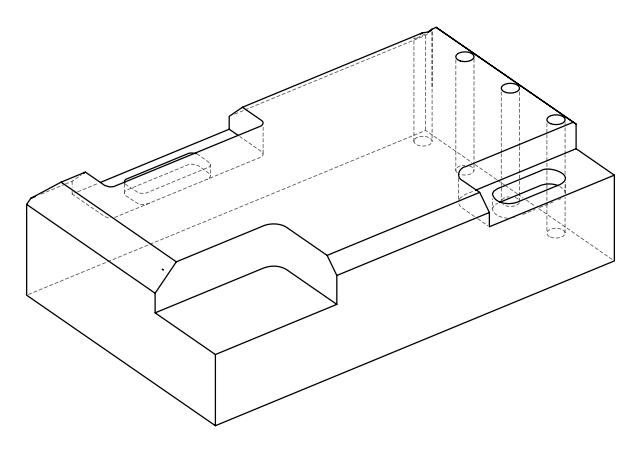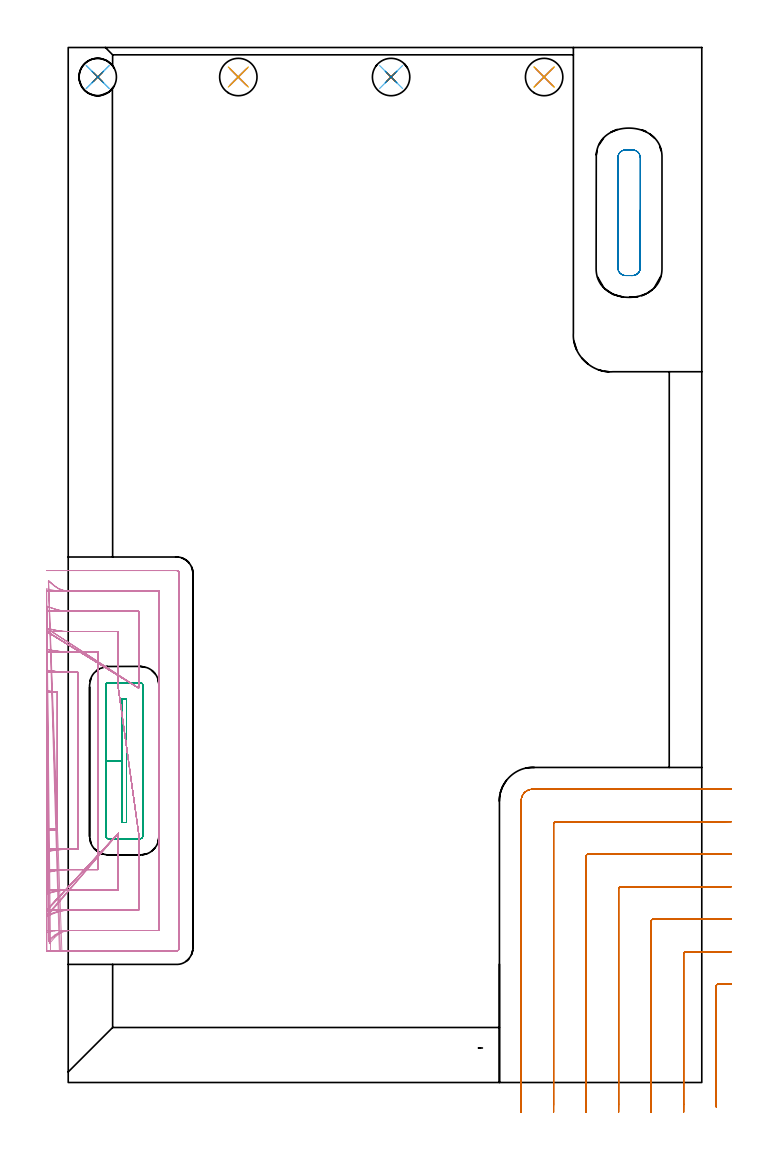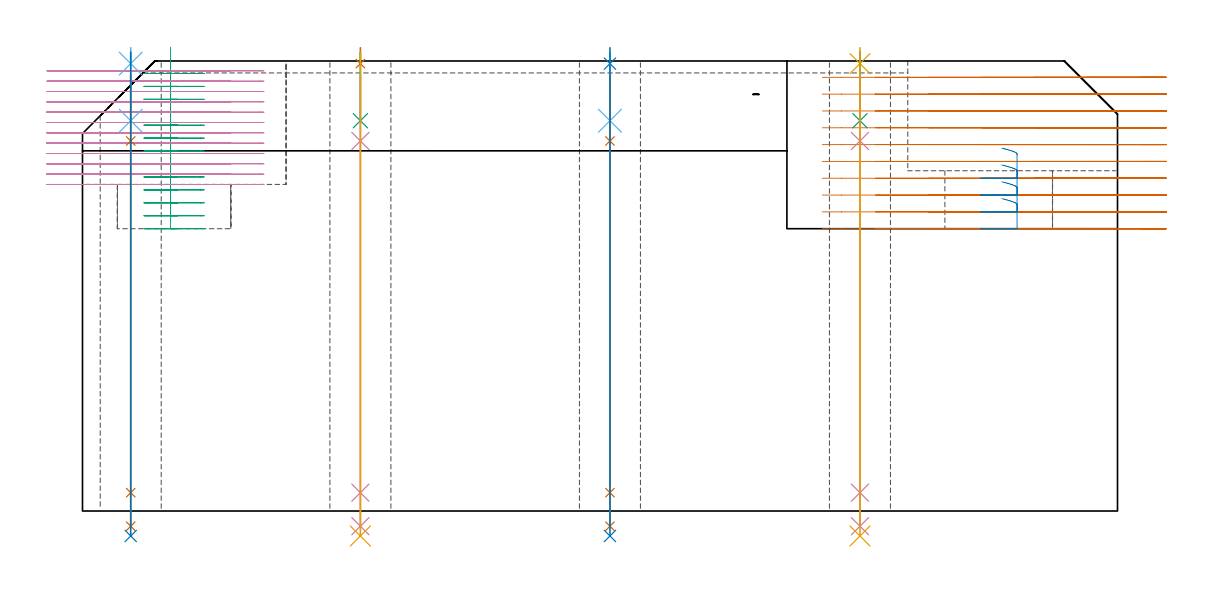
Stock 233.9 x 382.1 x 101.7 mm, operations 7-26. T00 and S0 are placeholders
(PLAN: 26 operations, 17 tool changes, 115.3 min)
(1 AREA_MILL | FG_CHAMFER_SURFACE | UGT0205_001 | 1.85 min | 6756 mm3)
(2 AREA_MILL_1 | FG_CHAMFER_SURFACE_1 | UGT0205_001 | 1.53 min | 646 mm3)
(3 AREA_MILL_2 | FG_CHAMFER_SURFACE_2 | UGT0205_001 | 9.2 min | 26264 mm3)
(4 AREA_MILL_3 | FG_CHAMFER_SURFACE_3 | UGT0205_001 | 6.04 min | 11465 mm3)
(5 AREA_MILL_4 | FG_CHAMFER_SURFACE_4 | UGT0205_001 | 9.99 min | 32557 mm3)
(6 MILL_CORNER_NOTCH_RECTANGULAR | CORNER_NOTCH_RECTANGULAR | UGT0201_094 | Follow Part, ap 5, ae 75% | 5.6 min | 139234 mm3)
(7 MILL_CORNER_NOTCH_RECTANGULAR_1 | CORNER_NOTCH_RECTANGULAR_1 | NXT0201_012 | Follow Part, ap 4, ae 75% | 19.31 min | 325969 mm3)
(8 MILL_RECTANGULAR_POCKET | POCKET_RECTANGULAR_STRAIGHT | NXT0201_012 | Follow Part, ap 4, ae 75% | 1.28 min | 18494 mm3)
(9 MILL_RECTANGULAR_POCKET_1 | POCKET_RECTANGULAR_STRAIGHT_1 | NXT0201_011 | Follow Part, ap 3, ae 75% | 7.52 min | 66043 mm3)
(10 MILL_SLOT | SLOT_PARTIAL_RECTANGULAR | NXT0201_013 | Follow Part, ap 2.5, ae 75% | 48.81 min | 141987 mm3)
(11 SPOT_DRILL | STEP1HOLE | NXT0321_9005460120000 | 0.03 min | 1 mm3)
(12 SPOT_DRILL_1 | STEP1HOLE_1 | NXT0321_9005460120000 | 0.03 min | 0 mm3)
(13 SPOT_DRILL_2 | STEP1HOLE_2 | NXT0321_9005460120000 | 0.03 min | 2 mm3)
(14 SPOT_DRILL_3 | STEP1HOLE_3 | NXT0321_9005460120000 | 0.03 min | 13 mm3)
(15 DRILL_BLIND_HOLE_INTO_CENTER | STEP1HOLE | NXT0301_061 | 0.06 min | 796 mm3)
(16 GUN_DRILL_THROUGH_HOLE | STEP1HOLE | UGT0307_005 | 0.5 min | 4795 mm3)
(17 DRILL_TO_ENLARGE_THROUGH_HOLE | STEP1HOLE | UGT0301_271 | 0.44 min | 9580 mm3)
(18 DRILL_BLIND_HOLE_INTO_CENTER_1 | STEP1HOLE_1 | NXT0301_061 | 0.06 min | 476 mm3)
(19 GUN_DRILL_THROUGH_HOLE_1 | STEP1HOLE_1 | UGT0307_005 | 0.5 min | 4808 mm3)
(20 DRILL_TO_ENLARGE_THROUGH_HOLE_1 | STEP1HOLE_1 | UGT0301_271 | 0.44 min | 9096 mm3)
(21 DRILL_BLIND_HOLE_INTO_CENTER_2 | STEP1HOLE_2 | NXT0301_061 | 0.06 min | 798 mm3)
(22 GUN_DRILL_THROUGH_HOLE_2 | STEP1HOLE_2 | UGT0307_005 | 0.5 min | 4791 mm3)
(23 DRILL_TO_ENLARGE_THROUGH_HOLE_2 | STEP1HOLE_2 | UGT0301_271 | 0.44 min | 9597 mm3)
(24 DRILL_BLIND_HOLE_INTO_CENTER_3 | STEP1HOLE_3 | NXT0301_061 | 0.06 min | 793 mm3)
(25 GUN_DRILL_THROUGH_HOLE_3 | STEP1HOLE_3 | UGT0307_005 | 0.5 min | 4757 mm3)
(26 DRILL_TO_ENLARGE_THROUGH_HOLE_3 | STEP1HOLE_3 | UGT0301_271 | 0.44 min | 9605 mm3)
(TOOL UGT0205_001 | Chamfer Mill 20 x 3 x 45 deg. | D20 FL50 Z2)
(TOOL UGT0201_094 | End mill 20 mm | D20 FL38 Z4)
(TOOL NXT0201_012 | ENDMILL 16mm [2P460-1600-NA 1630] | D16 FL38 Z6)
(TOOL NXT0201_011 | ENDMILL 12mm [2P460-1200-NA 1630] | D12 FL38 Z6)
(TOOL NXT0201_013 | ENDMILL 10mm | D10 FL30 Z4)
(TOOL NXT0321_9005460120000 | NC Spot Drill, 142deg, 12mm, Carbide, Uncoated | D12 PA142 FL30 Z2)
(TOOL NXT0301_061 | Carbide Drill 9mm [860.1-0900-027A1-MM 2214] | D9 PA140 FL47 Z2)
(TOOL UGT0307_005 | Gun Drill 8.3 mm | D8.3 PA130 FL24 Z1)
(TOOL UGT0301_271 | Twist Drill 13.8 mm | D13.8 PA118 FL108 Z2)
(OP 7 MILL_CORNER_NOTCH_RECTANGULAR_1)
G17 G21 G94 G90
T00 M6
G54
G17 G0 G90 X244.9 Y36.308 S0 M3
G43 Z111.81 H1
Z98.009
G94 G1 X241.9 Y36.3 F250.
X241.716 F500.
X239.994
G3 X239.2 Y35.506 R0.8
G1 Y-5.992
Y-8.992 F250.
G0 Z111.81
X244.9 Y48.309
Z98.009
G1 X241.9 Y48.3
X241.716 F500.
X227.995
G3 X227.2 Y47.505 R0.8
G1 Y-7.746
X227.199 Y-8.
X227.187 Y-11. F250.
G0 Z111.81
X244.9 Y60.312
Z98.009
G1 X241.9 Y60.3
X241.716 F500.
X215.995
G3 X215.2 Y59.505 R0.8
G1 Y-7.746
X215.199 Y-8.
X215.183 Y-11. F250.
G0 Z111.81
X244.9 Y72.316
Z98.009
G1 X241.9 Y72.3
X241.716 F500.
X203.995
G3 X203.2 Y71.505 R0.8
G1 Y-7.746
X203.199 Y-8.
X203.178 Y-11. F250.
G0 Z111.81
X244.9 Y84.324
Z98.009
G1 X241.9 Y84.301
X241.716 Y84.3 F500.
X191.996
G3 X191.2 Y83.504 R0.8
G1 Y-7.746
G2 X191.199 Y-8. R24.
G1 X191.167 Y-11. F250.
G0 Z111.81
X244.9 Y96.347
Z98.009
G1 X241.9 Y96.301
X241.716 Y96.3 F500.
X179.996
G3 X179.2 Y95.504 R0.8
G1 Y-7.746
G2 X179.197 Y-8. R12.
G1 X179.134 Y-10.999 F250.
G0 Z111.81
X244.716 Y108.3
Z98.009
G1 X241.716
X171.5 F500.
G3 X167.2 Y104. R4.3
G1 Y-7.746
Y-10.746 F250.
G0 Z111.81
X244.9 Y36.3
Z94.208
G1 X241.9
X239.994 F500.
G3 X239.2 Y35.506 R0.8
G1 Y-5.992
Y-8.992 F250.
G0 Z111.81
X244.9 Y48.3
Z94.208
G1 X241.9
X227.995 F500.
G3 X227.2 Y47.505 R0.8
G1 Y-7.746
X227.199 Y-8.
X227.187 Y-11. F250.
G0 Z111.81
X244.9 Y60.3
Z94.208
G1 X241.9
X215.995 F500.
G3 X215.2 Y59.505 R0.8
G1 Y-7.746
X215.199 Y-8.
X215.183 Y-11. F250.
G0 Z111.81
X244.9 Y72.3
Z94.208
G1 X241.9
X203.995 F500.
G3 X203.2 Y71.505 R0.8
G1 Y-7.746
X203.199 Y-8.
X203.178 Y-11. F250.
G0 Z111.81
X244.9 Y84.3
Z94.208
G1 X241.9
X191.996 F500.
G3 X191.2 Y83.504 R0.8
G1 Y-7.746
G2 X191.199 Y-8. R24.
G1 X191.167 Y-11. F250.
G0 Z111.81
X244.9 Y96.3
Z94.208
G1 X241.9
X179.996 F500.
G3 X179.2 Y95.504 R0.8
G1 Y-7.746
G2 X179.197 Y-8. R12.
G1 X179.134 Y-10.999 F250.
G0 Z111.81
X244.9 Y108.3
Z94.208
G1 X241.9
X171.5 F500.
G3 X167.2 Y104. R4.3
G1 Y-7.746
Y-10.746 F250.
G0 Z111.81
X244.9 Y36.3
Z90.407
G1 X241.9
X239.994 F500.
G3 X239.2 Y35.506 R0.8
G1 Y-5.992
Y-8.992 F250.
G0 Z111.81
X244.9 Y48.3
Z90.407
G1 X241.9
X227.995 F500.
G3 X227.2 Y47.505 R0.8
G1 Y-7.754
X227.199 Y-8.
X227.187 Y-11. F250.
G0 Z111.81
X244.9 Y60.3
Z90.407
G1 X241.9
X215.995 F500.
G3 X215.2 Y59.505 R0.8
G1 Y-7.754
X215.199 Y-8.
X215.184 Y-11. F250.
G0 Z111.81
X244.9 Y72.3
Z90.407
G1 X241.9
X203.995 F500.
G3 X203.2 Y71.505 R0.8
G1 Y-7.754
X203.199 Y-8.
X203.179 Y-11. F250.
G0 Z111.81
X244.9 Y84.3
Z90.407
G1 X241.9
X191.996 F500.
G3 X191.2 Y83.504 R0.8
G1 Y-7.754
G2 X191.199 Y-8. R24.
G1 X191.168 Y-11. F250.
G0 Z111.81
X244.9 Y96.3
Z90.407
G1 X241.9
X179.996 F500.
G3 X179.2 Y95.504 R0.8
G1 Y-7.754
G2 X179.197 Y-8. R12.
G1 X179.136 Y-10.999 F250.
G0 Z111.81
X244.9 Y108.3
Z90.407
G1 X241.9
X171.5 F500.
G3 X167.2 Y104. R4.3
G1 Y-7.754
Y-10.754 F250.
G0 Z111.81
X244.9 Y36.3
Z86.606
G1 X241.9
X239.994 F500.
G3 X239.2 Y35.506 R0.8
G1 Y-5.992
Y-8.992 F250.
G0 Z111.81
X244.9 Y48.3
Z86.606
G1 X241.9
X227.995 F500.
G3 X227.2 Y47.505 R0.8
G1 Y-8.
Y-11. F250.
G0 Z111.81
X244.9 Y60.3
Z86.606
G1 X241.9
X215.995 F500.
G3 X215.2 Y59.505 R0.8
G1 Y-8.
Y-11. F250.
G0 Z111.81
X244.9 Y72.3
Z86.606
G1 X241.9
X203.995 F500.
G3 X203.2 Y71.505 R0.8
G1 Y-8.
Y-11. F250.
G0 Z111.81
X244.9 Y84.3
Z86.606
G1 X241.9
X191.996 F500.
G3 X191.2 Y83.504 R0.8
G1 Y-8.
Y-11. F250.
G0 Z111.81
X244.9 Y96.3
Z86.606
G1 X241.9
X179.996 F500.
G3 X179.2 Y95.504 R0.8
G1 Y-8.
Y-11. F250.
G0 Z111.81
X244.9 Y108.3
Z86.606
G1 X241.9
X171.5 F500.
G3 X167.2 Y104. R4.3
G1 Y-8.
Y-11. F250.
G0 Z111.81
X244.9 Y36.3
Z82.805
G1 X241.9
X239.994 F500.
G3 X239.2 Y35.506 R0.8
G1 Y-5.992
Y-8.992 F250.
G0 Z111.81
X244.9 Y48.3
Z82.805
G1 X241.9
X227.995 F500.
G3 X227.2 Y47.505 R0.8
G1 Y-8.
Y-11. F250.
G0 Z111.81
X244.9 Y60.3
Z82.805
G1 X241.9
X215.995 F500.
G3 X215.2 Y59.505 R0.8
G1 Y-8.
Y-11. F250.
G0 Z111.81
X244.9 Y72.3
Z82.805
G1 X241.9
X203.995 F500.
G3 X203.2 Y71.505 R0.8
G1 Y-8.
Y-11. F250.
G0 Z111.81
X244.9 Y84.3
Z82.805
G1 X241.9
X191.996 F500.
G3 X191.2 Y83.504 R0.8
G1 Y-8.
Y-11. F250.
G0 Z111.81
X244.9 Y96.3
Z82.805
G1 X241.9
X179.996 F500.
G3 X179.2 Y95.504 R0.8
G1 Y-8.
Y-11. F250.
G0 Z111.81
X244.9 Y108.3
Z82.805
G1 X241.9
X171.5 F500.
G3 X167.2 Y104. R4.3
G1 Y-8.
Y-11. F250.
G0 Z111.81
X244.9 Y36.3
Z79.004
G1 X241.9
X239.994 F500.
G3 X239.2 Y35.506 R0.8
G1 Y-5.992
Y-8.992 F250.
G0 Z111.81
X244.9 Y48.3
Z79.004
G1 X241.9
X227.995 F500.
G3 X227.2 Y47.505 R0.8
G1 Y-8.
Y-11. F250.
G0 Z111.81
X244.9 Y60.3
Z79.004
G1 X241.9
X215.995 F500.
G3 X215.2 Y59.505 R0.8
G1 Y-8.
Y-11. F250.
G0 Z111.81
X244.9 Y72.3
Z79.004
G1 X241.9
X203.995 F500.
G3 X203.2 Y71.505 R0.8
G1 Y-8.
Y-11. F250.
G0 Z111.81
X244.9 Y84.3
Z79.004
G1 X241.9
X191.996 F500.
G3 X191.2 Y83.504 R0.8
G1 Y-8.
Y-11. F250.
G0 Z111.81
X244.9 Y96.3
Z79.004
G1 X241.9
X179.996 F500.
G3 X179.2 Y95.504 R0.8
G1 Y-8.
Y-11. F250.
G0 Z111.81
X244.9 Y108.3
Z79.004
G1 X241.9
X171.5 F500.
G3 X167.2 Y104. R4.3
G1 Y-8.
Y-11. F250.
G0 Z111.81
X244.9 Y36.3
Z75.203
G1 X241.9
X239.994 F500.
G3 X239.2 Y35.506 R0.8
G1 Y-5.992
Y-8.992 F250.
G0 Z111.81
X244.9 Y48.3
Z75.203
G1 X241.9
X227.995 F500.
G3 X227.2 Y47.505 R0.8
G1 Y-8.
Y-11. F250.
G0 Z111.81
X244.9 Y60.3
Z75.203
G1 X241.9
X215.995 F500.
G3 X215.2 Y59.505 R0.8
G1 Y-8.
Y-11. F250.
G0 Z111.81
X244.9 Y72.3
Z75.203
G1 X241.9
X203.995 F500.
G3 X203.2 Y71.505 R0.8
G1 Y-8.
Y-11. F250.
G0 Z111.81
X244.9 Y84.3
Z75.203
G1 X241.9
X191.996 F500.
G3 X191.2 Y83.504 R0.8
G1 Y-8.
Y-11. F250.
G0 Z111.81
X244.9 Y96.3
Z75.203
G1 X241.9
X179.996 F500.
G3 X179.2 Y95.504 R0.8
G1 Y-8.
Y-11. F250.
G0 Z111.81
X244.9 Y108.3
Z75.203
G1 X241.9
X171.5 F500.
G3 X167.2 Y104. R4.3
G1 Y-8.
Y-11. F250.
G0 Z111.81
X244.9 Y36.3
Z71.402
G1 X241.9
X239.994 F500.
G3 X239.2 Y35.506 R0.8
G1 Y-5.992
Y-8.992 F250.
G0 Z111.81
X244.9 Y48.3
Z71.402
G1 X241.9
X227.995 F500.
G3 X227.2 Y47.505 R0.8
G1 Y-8.
Y-11. F250.
G0 Z111.81
X244.9 Y60.3
Z71.402
G1 X241.9
X215.995 F500.
G3 X215.2 Y59.505 R0.8
G1 Y-8.
Y-11. F250.
G0 Z111.81
X244.9 Y72.3
Z71.402
G1 X241.9
X203.995 F500.
G3 X203.2 Y71.505 R0.8
G1 Y-8.
Y-11. F250.
G0 Z111.81
X244.9 Y84.3
Z71.402
G1 X241.9
X191.996 F500.
G3 X191.2 Y83.504 R0.8
G1 Y-8.
Y-11. F250.
G0 Z111.81
X244.9 Y96.3
Z71.402
G1 X241.9
X179.996 F500.
G3 X179.2 Y95.504 R0.8
G1 Y-8.
Y-11. F250.
G0 Z111.81
X244.9 Y108.3
Z71.402
G1 X241.9
X171.5 F500.
G3 X167.2 Y104. R4.3
G1 Y-8.
Y-11. F250.
G0 Z111.81
X244.9 Y36.3
Z67.601
G1 X241.9
X239.994 F500.
G3 X239.2 Y35.506 R0.8
G1 Y-5.992
Y-8.992 F250.
G0 Z111.81
X244.9 Y48.3
Z67.601
G1 X241.9
X227.995 F500.
G3 X227.2 Y47.505 R0.8
G1 Y-8.
Y-11. F250.
G0 Z111.81
X244.9 Y60.3
Z67.601
G1 X241.9
X215.995 F500.
G3 X215.2 Y59.505 R0.8
G1 Y-8.
Y-11. F250.
G0 Z111.81
X244.9 Y72.3
Z67.601
G1 X241.9
X203.995 F500.
G3 X203.2 Y71.505 R0.8
G1 Y-8.
Y-11. F250.
G0 Z111.81
X244.9 Y84.3
Z67.601
G1 X241.9
X191.996 F500.
G3 X191.2 Y83.504 R0.8
G1 Y-8.
Y-11. F250.
G0 Z111.81
X244.9 Y96.3
Z67.601
G1 X241.9
X179.996 F500.
G3 X179.2 Y95.504 R0.8
G1 Y-8.
Y-11. F250.
G0 Z111.81
X244.9 Y108.3
Z67.601
G1 X241.9
X171.5 F500.
G3 X167.2 Y104. R4.3
G1 Y-8.
Y-11. F250.
G0 Z111.81
X244.9 Y36.3
Z63.8
G1 X241.9
X239.994 F500.
G3 X239.2 Y35.506 R0.8
G1 Y-5.992
Y-8.992 F250.
G0 Z111.81
X244.9 Y48.3
Z63.8
G1 X241.9
X227.995 F500.
G3 X227.2 Y47.505 R0.8
G1 Y-8.
Y-11. F250.
G0 Z111.81
X244.9 Y60.3
Z63.8
G1 X241.9
X215.995 F500.
G3 X215.2 Y59.505 R0.8
G1 Y-8.
Y-11. F250.
G0 Z111.81
X244.9 Y72.3
Z63.8
G1 X241.9
X203.995 F500.
G3 X203.2 Y71.505 R0.8
G1 Y-8.
Y-11. F250.
G0 Z111.81
X244.9 Y84.3
Z63.8
G1 X241.9
X191.996 F500.
G3 X191.2 Y83.504 R0.8
G1 Y-8.
Y-11. F250.
G0 Z111.81
X244.9 Y96.3
Z63.8
G1 X241.9
X179.996 F500.
G3 X179.2 Y95.504 R0.8
G1 Y-8.
Y-11. F250.
G0 Z111.81
X244.9 Y108.3
Z63.8
G1 X241.9
X171.5 F500.
G3 X167.2 Y104. R4.3
G1 Y-8.
Y-11. F250.
G0 Z111.81
M5
M2
(OP 8 MILL_RECTANGULAR_POCKET)
G17 G21 G94 G90
T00 M6
G54
G17 G0 G90 X207.777 Y297.9 S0 M3
G43 Z111.81 H1
Z82.004
G94 G1 X208.3 Z81.864 F250.
X208.47 Z81.818
X208.934 Y297.965 Z81.692
X209.382 Y298.104 Z81.567
X209.801 Y298.313 Z81.441
X210.182 Y298.587 Z81.316
X210.513 Y298.918 Z81.19
X210.787 Y299.299 Z81.065
X210.996 Y299.718 Z80.939
X211.135 Y300.166 Z80.813
X211.2 Y300.63 Z80.688
Y300.8 Z80.642
Y321.1 Z75.203
Y341.4 F500.
G3 X208.3 Y344.3 R2.9
G1 X205.8
G3 X202.9 Y341.4 R2.9
G1 Y300.8
G3 X205.8 Y297.9 R2.9
G1 X208.3
G3 X211.2 Y300.8 R2.9
G1 Y321.1
Y322.1
G0 X207.777 Y297.9 Z78.203
G1 X208.3 Z78.063 F250.
X208.47 Z78.017
X208.934 Y297.965 Z77.891
X209.382 Y298.104 Z77.766
X209.801 Y298.313 Z77.64
X210.182 Y298.587 Z77.515
X210.513 Y298.918 Z77.389
X210.787 Y299.299 Z77.264
X210.996 Y299.718 Z77.138
X211.135 Y300.166 Z77.013
X211.2 Y300.63 Z76.887
Y300.8 Z76.841
Y321.1 Z71.402
Y341.4 F500.
G3 X208.3 Y344.3 R2.9
G1 X205.8
G3 X202.9 Y341.4 R2.9
G1 Y300.8
G3 X205.8 Y297.9 R2.9
G1 X208.3
G3 X211.2 Y300.8 R2.9
G1 Y321.1
Y322.1
G0 X207.777 Y297.9 Z74.402
G1 X208.3 Z74.262 F250.
X208.47 Z74.216
X208.934 Y297.965 Z74.091
X209.382 Y298.104 Z73.965
X209.801 Y298.313 Z73.839
X210.182 Y298.587 Z73.714
X210.513 Y298.918 Z73.588
X210.787 Y299.299 Z73.463
X210.996 Y299.718 Z73.337
X211.135 Y300.166 Z73.212
X211.2 Y300.63 Z73.086
Y300.8 Z73.04
Y321.1 Z67.601
Y341.4 F500.
G3 X208.3 Y344.3 R2.9
G1 X205.8
G3 X202.9 Y341.4 R2.9
G1 Y300.8
G3 X205.8 Y297.9 R2.9
G1 X208.3
G3 X211.2 Y300.8 R2.9
G1 Y321.1
Y322.1
G0 X207.777 Y297.9 Z70.601
G1 X208.3 Z70.461 F250.
X208.47 Z70.415
X208.934 Y297.965 Z70.29
X209.382 Y298.104 Z70.164
X209.801 Y298.313 Z70.038
X210.182 Y298.587 Z69.913
X210.513 Y298.918 Z69.787
X210.787 Y299.299 Z69.662
X210.996 Y299.718 Z69.536
X211.135 Y300.166 Z69.411
X211.2 Y300.63 Z69.285
Y300.8 Z69.239
Y321.1 Z63.8
Y341.4 F500.
G3 X208.3 Y344.3 R2.9
G1 X205.8
G3 X202.9 Y341.4 R2.9
G1 Y300.8
G3 X205.8 Y297.9 R2.9
G1 X208.3
G3 X211.2 Y300.8 R2.9
G1 Y321.1
Y322.1
G0 Z111.81
M5
M2
(OP 9 MILL_RECTANGULAR_POCKET_1)
G17 G21 G94 G90
T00 M6
G54
G17 G0 G90 X19.9 Y140.908 S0 M3
G43 Z111.81 H1
Z104.81
G94 G1 Y118.8 Z98.886 F250.
Y96. F500.
X21.5
Y141.6
X19.9
Y118.8
X13.9
Y90.9
G3 X14.8 Y90. R0.9
G1 X26.6
G3 X27.5 Y90.9 R0.9
G1 Y146.7
G3 X26.6 Y147.6 R0.9
G1 X14.8
G3 X13.9 Y146.7 R0.9
G1 Y118.8
Y117.8
G0 X19.9 Y140.908 Z101.886
G1 Y118.8 Z95.962 F250.
Y96. F500.
X21.5
Y141.6
X19.9
Y118.8
X13.9
Y90.9
G3 X14.8 Y90. R0.9
G1 X26.6
G3 X27.5 Y90.9 R0.9
G1 Y146.7
G3 X26.6 Y147.6 R0.9
G1 X14.8
G3 X13.9 Y146.7 R0.9
G1 Y118.8
Y117.8
G0 X19.9 Y140.908 Z98.962
G1 Y118.8 Z93.038 F250.
Y96. F500.
X21.5
Y141.6
X19.9
Y118.8
X13.9
Y90.9
G3 X14.8 Y90. R0.9
G1 X26.6
G3 X27.5 Y90.9 R0.9
G1 Y146.7
G3 X26.6 Y147.6 R0.9
G1 X14.8
G3 X13.9 Y146.7 R0.9
G1 Y118.8
Y117.8
G0 X19.9 Y140.908 Z96.038
G1 Y118.8 Z90.114 F250.
Y96. F500.
X21.5
Y141.6
X19.9
Y118.8
X13.9
Y90.9
G3 X14.8 Y90. R0.9
G1 X26.6
G3 X27.5 Y90.9 R0.9
G1 Y146.7
G3 X26.6 Y147.6 R0.9
G1 X14.8
G3 X13.9 Y146.7 R0.9
G1 Y118.8
Y117.8
G0 X19.9 Y140.908 Z93.114
G1 Y118.8 Z87.191 F250.
Y96. F500.
X21.5
Y141.6
X19.9
Y118.8
X13.9
Y90.9
G3 X14.8 Y90. R0.9
G1 X26.6
G3 X27.5 Y90.9 R0.9
G1 Y146.7
G3 X26.6 Y147.6 R0.9
G1 X14.8
G3 X13.9 Y146.7 R0.9
G1 Y118.8
Y117.8
G0 X19.9 Y140.908 Z90.191
G1 Y118.8 Z84.267 F250.
Y96. F500.
X21.5
Y141.6
X19.9
Y118.8
X13.9
Y90.9
G3 X14.8 Y90. R0.9
G1 X26.6
G3 X27.5 Y90.9 R0.9
G1 Y146.7
G3 X26.6 Y147.6 R0.9
G1 X14.8
G3 X13.9 Y146.7 R0.9
G1 Y118.8
Y117.8
G0 X19.9 Y140.908 Z87.267
G1 Y118.8 Z81.343 F250.
Y96. F500.
X21.5
Y141.6
X19.9
Y118.8
X13.9
Y90.9
G3 X14.8 Y90. R0.9
G1 X26.6
G3 X27.5 Y90.9 R0.9
G1 Y146.7
G3 X26.6 Y147.6 R0.9
G1 X14.8
G3 X13.9 Y146.7 R0.9
G1 Y118.8
Y117.8
G0 X19.9 Y140.908 Z84.343
G1 Y118.8 Z78.419 F250.
Y96. F500.
X21.5
Y141.6
X19.9
Y118.8
X13.9
Y90.9
G3 X14.8 Y90. R0.9
G1 X26.6
G3 X27.5 Y90.9 R0.9
G1 Y146.7
G3 X26.6 Y147.6 R0.9
G1 X14.8
G3 X13.9 Y146.7 R0.9
G1 Y118.8
Y117.8
G0 X19.9 Y140.908 Z81.419
G1 Y118.8 Z75.495 F250.
Y96. F500.
X21.5
Y141.6
X19.9
Y118.8
X13.9
Y90.9
G3 X14.8 Y90. R0.9
G1 X26.6
G3 X27.5 Y90.9 R0.9
G1 Y146.7
G3 X26.6 Y147.6 R0.9
G1 X14.8
G3 X13.9 Y146.7 R0.9
G1 Y118.8
Y117.8
G0 X19.9 Y140.908 Z78.495
G1 Y118.8 Z72.571 F250.
Y96. F500.
X21.5
Y141.6
X19.9
Y118.8
X13.9
Y90.9
G3 X14.8 Y90. R0.9
G1 X26.6
G3 X27.5 Y90.9 R0.9
G1 Y146.7
G3 X26.6 Y147.6 R0.9
G1 X14.8
G3 X13.9 Y146.7 R0.9
G1 Y118.8
Y117.8
G0 X19.9 Y140.908 Z75.571
G1 Y118.8 Z69.648 F250.
Y96. F500.
X21.5
Y141.6
X19.9
Y118.8
X13.9
Y90.9
G3 X14.8 Y90. R0.9
G1 X26.6
G3 X27.5 Y90.9 R0.9
G1 Y146.7
G3 X26.6 Y147.6 R0.9
G1 X14.8
G3 X13.9 Y146.7 R0.9
G1 Y118.8
Y117.8
G0 X19.9 Y140.908 Z72.648
G1 Y118.8 Z66.724 F250.
Y96. F500.
X21.5
Y141.6
X19.9
Y118.8
X13.9
Y90.9
G3 X14.8 Y90. R0.9
G1 X26.6
G3 X27.5 Y90.9 R0.9
G1 Y146.7
G3 X26.6 Y147.6 R0.9
G1 X14.8
G3 X13.9 Y146.7 R0.9
G1 Y118.8
Y117.8
G0 X19.9 Y140.908 Z69.724
G1 Y118.8 Z63.8 F250.
Y96. F500.
X21.5
Y141.6
X19.9
Y118.8
X13.9
Y90.9
G3 X14.8 Y90. R0.9
G1 X26.6
G3 X27.5 Y90.9 R0.9
G1 Y146.7
G3 X26.6 Y147.6 R0.9
G1 X14.8
G3 X13.9 Y146.7 R0.9
G1 Y118.8
Y117.8
G0 Z111.81
M5
M2
(OP 10 MILL_SLOT)
G17 G21 G94 G90
T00 M6
G54
G17 G0 G90 X-7.976 Y92.864 S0 M3
G43 Z111.81 H0
Z99.475
G94 G1 X-5. Y93.242 F250.
G2 X-4. Y93.358 R45. F500.
G1 Y144.171
G2 X-5. Y144.269 R45.
G1 X-7.982 Y144.597 F250.
X-7.966 Y85.216
X-5. Y85.67
G2 X0.665 Y86.1 R37.5 F500.
G1 X3.5
Y151.5
X-0.086
G2 X-5. Y151.823 R37.5
G1 X-7.974 Y152.216 F250.
X-7.946 Y77.494
X-5. Y78.06
G2 X0.665 Y78.6 R30. F500.
G1 X11.
Y159.
X-0.086
G2 X-5. Y159.405 R30.
G1 X-7.959 Y159.896 F250.
X-7.903 Y69.62
X-5. Y70.375
G2 X0.665 Y71.1 R22.5 F500.
G1 X18.5
Y89.
Y92. F250.
X-7.778 Y61.356 F500.
X-5. Y62.489 F250.
G2 X0.665 Y63.6 R15. F500.
G1 X26.
Y88.999
Y91.999 F250.
X18.5 Y145.6 F500.
Y148.6 F250.
Y166.5 F500.
X-0.086
G2 X-5. Y167.043 R22.5
G1 X-7.928 Y167.698 F250.
X26. Y145.601 F500.
Y148.601 F250.
Y174. F500.
X-0.086
G2 X-5. Y174.828 R15.
G1 X-7.834 Y175.81 F250.
X-6.966 Y51.25
X-4.999 Y53.516
G2 X0.665 Y56.1 R7.5 F500.
G1 X33.5
Y181.5
X-0.086
G2 X-5. Y183.334 R7.5
G1 X-7.267 Y185.299 F250.
X-2.335 Y48.6 F500.
X0.665 F250.
X40. F500.
G3 X41. Y49.6 R1.
G1 Y188.
G3 X40. Y189. R1.
G1 X-0.086
X-3.086 F250.
G0 Z111.81
X-7.98 Y92.964
Z97.141
G1 X-5. Y93.306
G2 X-4. Y93.41 R45. F500.
G1 Y144.171
G2 X-5. Y144.269 R45.
G1 X-7.982 Y144.597 F250.
X-7.972 Y85.336
X-5. Y85.747
G2 X0.136 Y86.1 R37.5 F500.
G1 X3.5
Y151.5
X-0.086
G2 X-5. Y151.823 R37.5
G1 X-7.974 Y152.216 F250.
X-7.956 Y77.644
X-5. Y78.157
G2 X0.136 Y78.6 R30. F500.
G1 X11.
Y159.
X-0.086
G2 X-5. Y159.405 R30.
G1 X-7.959 Y159.896 F250.
X-7.921 Y69.821
X-5. Y70.506
G2 X0.136 Y71.1 R22.5 F500.
G1 X18.5
Y89.
Y92. F250.
X-7.819 Y61.666 F500.
X-5. Y62.693 F250.
G2 X0.136 Y63.6 R15. F500.
G1 X26.
Y88.999
Y91.999 F250.
X18.5 Y145.6 F500.
Y148.6 F250.
Y166.5 F500.
X-0.086
G2 X-5. Y167.043 R22.5
G1 X-7.928 Y167.698 F250.
X26. Y145.601 F500.
Y148.601 F250.
Y174. F500.
X-0.086
G2 X-5. Y174.828 R15.
G1 X-7.834 Y175.81 F250.
X-7.186 Y52.011
X-5. Y54.066
G2 X0.136 Y56.1 R7.5 F500.
G1 X33.5
Y181.5
X-0.086
G2 X-5. Y183.334 R7.5
G1 X-7.267 Y185.299 F250.
X-2.864 Y48.6 F500.
X0.136 F250.
X40. F500.
G3 X41. Y49.6 R1.
G1 Y188.
G3 X40. Y189. R1.
G1 X-0.086
X-3.086 F250.
G0 Z111.81
X-7.983 Y93.035
Z94.807
G1 X-5. Y93.351
G2 X-4. Y93.445 R45. F500.
G1 Y144.154
G2 X-5. Y144.248 R45.
G1 X-7.983 Y144.563 F250.
X-7.976 Y85.422
X-5. Y85.8
G2 X-0.269 Y86.1 R37.5 F500.
G1 X3.5
Y151.5
X-0.279
G2 X-5. Y151.798 R37.5
G1 X-7.976 Y152.176 F250.
X-7.962 Y77.751
X-5. Y78.225
G2 X-0.269 Y78.6 R30. F500.
G1 X11.
Y159.
X-0.279
G2 X-5. Y159.374 R30.
G1 X-7.963 Y159.846 F250.
X-7.933 Y69.966
X-5. Y70.597
G2 X-0.269 Y71.1 R22.5 F500.
G1 X18.5
Y89.
Y92. F250.
X-7.847 Y61.888 F500.
X-5. Y62.834 F250.
G2 X-0.269 Y63.6 R15. F500.
G1 X26.
Y88.999
Y91.999 F250.
X18.5 Y145.6 F500.
Y148.6 F250.
Y166.5 F500.
X-0.279
G2 X-5. Y167.001 R22.5
G1 X-7.933 Y167.63 F250.
X26. Y145.601 F500.
Y148.601 F250.
Y174. F500.
X-0.279
G2 X-5. Y174.762 R15.
G1 X-7.848 Y175.706 F250.
X-7.328 Y52.527
X-5. Y54.42
G2 X-0.269 Y56.1 R7.5 F500.
G1 X33.5
Y181.5
X-0.279
G2 X-5. Y183.172 R7.5
G1 X-7.331 Y185.061 F250.
X-3.269 Y48.6 F500.
X-0.269 F250.
X40. F500.
G3 X41. Y49.6 R1.
G1 Y188.
G3 X40. Y189. R1.
G1 X-0.279
X-3.279 F250.
G0 Z111.81
X-7.998 Y93.477
Z92.473
G1 X-5. Y93.576
G2 X-4. Y93.597 R45. F500.
G1 Y144.003
G2 X-5. Y144.025 R45.
G1 X-7.998 Y144.124 F250.
Y85.952
X-5. Y86.071
G2 X-3.518 Y86.1 R37.5 F500.
G1 X3.5
Y151.5
X-3.515
G2 X-5. Y151.529 R37.5
G1 X-7.998 Y151.648 F250.
X-7.996 Y78.415
X-5. Y78.563
G2 X-3.518 Y78.6 R30. F500.
G1 X11.
Y159.
X-3.515
G2 X-5. Y159.037 R30.
G1 X-7.996 Y159.185 F250.
X-7.993 Y70.853
X-5. Y71.051
G2 X-3.518 Y71.1 R22.5 F500.
G1 X18.5
Y89.
Y92. F250.
X-7.985 Y63.23 F500.
X-5. Y63.527 F250.
G2 X-3.518 Y63.6 R15. F500.
G1 X26.
Y88.999
Y91.999 F250.
X18.5 Y145.6 F500.
Y148.6 F250.
Y166.5 F500.
X-3.515
G2 X-5. Y166.549 R22.5
G1 X-7.993 Y166.747 F250.
X26. Y145.601 F500.
Y148.601 F250.
Y174. F500.
X-3.515
G2 X-5. Y174.074 R15.
G1 X-7.985 Y174.371 F250.
X-7.941 Y55.359
X-5. Y55.952
G2 X-3.518 Y56.1 R7.5 F500.
G1 X33.5
Y181.5
X-3.515
G2 X-5. Y181.649 R7.5
G1 X-7.941 Y182.243 F250.
X-6.518 Y48.6
X-3.518
X40. F500.
G3 X41. Y49.6 R1.
G1 Y188.
G3 X40. Y189. R1.
G1 X-3.515
X-6.515 F250.
G0 X-8. Y93.59 Z90.139
G1 X-5. Y93.6
X-4.859 F500.
X-4.
Y144.
X-4.858
X-5.
X-8. Y144.01 F250.
Y86.088
X-5. Y86.1
X-4.859 F500.
X3.5
Y151.5
X-4.858
X-5.
X-8. Y151.512 F250.
Y78.586
X-5. Y78.6
X-4.859 F500.
X11.
Y159.
X-4.858
X-5.
X-8. Y159.015 F250.
Y71.081
X-5. Y71.1
X-4.859 F500.
X18.5
Y89.
Y92. F250.
X-8. Y63.571 F500.
X-5. Y63.599 F250.
X-4.859 Y63.6 F500.
X26.
Y88.999
Y91.999 F250.
X18.5 Y145.6 F500.
Y148.6 F250.
Y166.5 F500.
X-4.858
X-5.
X-8. Y166.519 F250.
X26. Y145.601 F500.
Y148.601 F250.
Y174. F500.
X-4.858
X-5. Y174.001
X-8. Y174.029 F250.
X-7.999 Y56.042
X-5. Y56.099
X-4.859 Y56.1 F500.
X33.5
Y181.5
X-4.858
X-5. Y181.501
X-7.999 Y181.558 F250.
X-7.859 Y48.6
X-4.859
X40. F500.
G3 X41. Y49.6 R1.
G1 Y188.
G3 X40. Y189. R1.
G1 X-4.858
X-7.858 F250.
G0 X-8. Y93.6 Z87.805
G1 X-5.
X-4. F500.
Y144.
X-5.
X-8. F250.
Y86.1
X-5.
X3.5 F500.
Y151.5
X-5.
X-8. F250.
Y78.6
X-5.
X11. F500.
Y159.
X-5.
X-8. F250.
Y71.1
X-5.
X18.5 F500.
Y89.
Y92. F250.
X-8. Y63.6 F500.
X-5. F250.
X26. F500.
Y88.999
Y91.999 F250.
X18.5 Y145.6 F500.
Y148.6 F250.
Y166.5 F500.
X-5.
X-8. F250.
X26. Y145.601 F500.
Y148.601 F250.
Y174. F500.
X-5.
X-8. F250.
Y56.1
X-5.
X33.5 F500.
Y181.5
X-5.
X-8. F250.
Y48.6
X-5.
X40. F500.
G3 X41. Y49.6 R1.
G1 Y188.
G3 X40. Y189. R1.
G1 X-5.
X-8. F250.
G0 Y93.6 Z85.471
G1 X-5.
X-4. F500.
Y144.
X-5.
X-8. F250.
Y86.1
X-5.
X3.5 F500.
Y151.5
X-5.
X-8. F250.
Y78.6
X-5.
X11. F500.
Y159.
X-5.
X-8. F250.
Y71.1
X-5.
X18.5 F500.
Y89.
Y92. F250.
X-8. Y63.6 F500.
X-5. F250.
X26. F500.
Y88.999
Y91.999 F250.
X18.5 Y145.6 F500.
Y148.6 F250.
Y166.5 F500.
X-5.
X-8. F250.
X26. Y145.601 F500.
Y148.601 F250.
Y174. F500.
X-5.
X-8. F250.
Y56.1
X-5.
X33.5 F500.
Y181.5
X-5.
X-8. F250.
Y48.6
X-5.
X40. F500.
G3 X41. Y49.6 R1.
G1 Y188.
G3 X40. Y189. R1.
G1 X-5.
X-8. F250.
G0 Y93.6 Z83.137
G1 X-5.
X-4. F500.
Y144.
X-5.
X-8. F250.
Y86.1
X-5.
X3.5 F500.
Y151.5
X-5.
X-8. F250.
Y78.6
X-5.
X11. F500.
Y159.
X-5.
X-8. F250.
Y71.1
X-5.
X18.5 F500.
Y89.
Y92. F250.
X-8. Y63.6 F500.
X-5. F250.
X26. F500.
Y88.999
Y91.999 F250.
X18.5 Y145.6 F500.
Y148.6 F250.
Y166.5 F500.
X-5.
X-8. F250.
X26. Y145.601 F500.
Y148.601 F250.
Y174. F500.
X-5.
X-8. F250.
Y56.1
X-5.
X33.5 F500.
Y181.5
X-5.
X-8. F250.
Y48.6
X-5.
X40. F500.
G3 X41. Y49.6 R1.
G1 Y188.
G3 X40. Y189. R1.
G1 X-5.
X-8. F250.
G0 Y93.6 Z80.802
G1 X-5.
X-4. F500.
Y144.
X-5.
X-8. F250.
Y86.1
X-5.
X3.5 F500.
Y151.5
X-5.
X-8. F250.
Y78.6
X-5.
X11. F500.
Y159.
X-5.
X-8. F250.
Y71.1
X-5.
X18.5 F500.
Y89.
Y92. F250.
X-8. Y63.6 F500.
X-5. F250.
X26. F500.
Y88.999
Y91.999 F250.
X18.5 Y145.6 F500.
Y148.6 F250.
Y166.5 F500.
X-5.
X-8. F250.
X26. Y145.601 F500.
Y148.601 F250.
Y174. F500.
X-5.
X-8. F250.
Y56.1
X-5.
X33.5 F500.
Y181.5
X-5.
X-8. F250.
Y48.6
X-5.
X40. F500.
G3 X41. Y49.6 R1.
G1 Y188.
G3 X40. Y189. R1.
G1 X-5.
X-8. F250.
G0 Y93.6 Z78.468
G1 X-5.
X-4. F500.
Y144.
X-5.
X-8. F250.
Y86.1
X-5.
X3.5 F500.
Y151.5
X-5.
X-8. F250.
Y78.6
X-5.
X11. F500.
Y159.
X-5.
X-8. F250.
Y71.1
X-5.
X18.5 F500.
Y89.
Y92. F250.
X-8. Y63.6 F500.
X-5. F250.
X26. F500.
Y88.999
Y91.999 F250.
X18.5 Y145.6 F500.
Y148.6 F250.
Y166.5 F500.
X-5.
X-8. F250.
X26. Y145.601 F500.
Y148.601 F250.
Y174. F500.
X-5.
X-8. F250.
Y56.1
X-5.
X33.5 F500.
Y181.5
X-5.
X-8. F250.
Y48.6
X-5.
X40. F500.
G3 X41. Y49.6 R1.
G1 Y188.
G3 X40. Y189. R1.
G1 X-5.
X-8. F250.
G0 Y93.6 Z76.134
G1 X-5.
X-4. F500.
Y144.
X-5.
X-8. F250.
Y86.1
X-5.
X3.5 F500.
Y151.5
X-5.
X-8. F250.
Y78.6
X-5.
X11. F500.
Y159.
X-5.
X-8. F250.
Y71.1
X-5.
X18.5 F500.
Y89.
Y92. F250.
X-8. Y63.6 F500.
X-5. F250.
X26. F500.
Y88.999
Y91.999 F250.
X18.5 Y145.6 F500.
Y148.6 F250.
Y166.5 F500.
X-5.
X-8. F250.
X26. Y145.601 F500.
Y148.601 F250.
Y174. F500.
X-5.
X-8. F250.
Y56.1
X-5.
X33.5 F500.
Y181.5
X-5.
X-8. F250.
Y48.6
X-5.
X40. F500.
G3 X41. Y49.6 R1.
G1 Y188.
G3 X40. Y189. R1.
G1 X-5.
X-8. F250.
G0 Y93.6 Z73.8
G1 X-5.
X-4. F500.
Y144.
X-5.
X-8. F250.
Y86.1
X-5.
X3.5 F500.
Y151.5
X-5.
X-8. F250.
Y78.6
X-5.
X11. F500.
Y159.
X-5.
X-8. F250.
Y71.1
X-5.
X18.5 F500.
Y89.
Y92. F250.
X-8. Y63.6 F500.
X-5. F250.
X26. F500.
Y88.999
Y91.999 F250.
X18.5 Y145.6 F500.
Y148.6 F250.
Y166.5 F500.
X-5.
X-8. F250.
X26. Y145.601 F500.
Y148.601 F250.
Y174. F500.
X-5.
X-8. F250.
Y56.1
X-5.
X33.5 F500.
Y181.5
X-5.
X-8. F250.
Y48.6
X-5.
X40. F500.
G3 X41. Y49.6 R1.
G1 Y188.
G3 X40. Y189. R1.
G1 X-5.
X-8. F250.
G0 Z111.81
M5
M2
(OP 11 SPOT_DRILL)
G17 G21 G94 G90
T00 M6
G54
G17 G0 G90 X175.7 Y371.2 S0 M3
G43 Z111.7 H0
G94 G81 G98 Z101.106 F250. R104.7
G80
M5
M2
(OP 12 SPOT_DRILL_1)
G17 G21 G94 G90
T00 M6
G54
G17 G0 G90 X10.9 Y371.2 S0 M3
G43 Z111.7 H0
G94 G81 G98 Z101.106 F250. R104.7
G80
M5
M2
(OP 13 SPOT_DRILL_2)
G17 G21 G94 G90
T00 M6
G54
G17 G0 G90 X62.8 Y371.2 S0 M3
G43 Z111.7 H0
G94 G81 G98 Z101.106 F250. R104.7
G80
M5
M2
(OP 14 SPOT_DRILL_3)
G17 G21 G94 G90
T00 M6
G54
G17 G0 G90 X119.2 Y371.2 S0 M3
G43 Z111.7 H0
G94 G81 G98 Z101.106 F250. R104.7
G80
M5
M2
(OP 15 DRILL_BLIND_HOLE_INTO_CENTER)
G17 G21 G94 G90
T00 M6
G54
G17 G0 G90 X175.7 Y371.2 S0 M3
G43 Z111.7 H1
G94 G81 G98 Z88.2 F250. R103.7
G80
M5
M2
(OP 16 GUN_DRILL_THROUGH_HOLE)
G17 G21 G94 G90
T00 M6
G54
G17 G0 G90 X175.7 Y371.2 M8
G43 Z111.7 H0
Z98.508
S716 M3
G94 G1 Z83.625 F125. M26
G4 X.084
Z4.15 F250.
G4 X.084
Z-3.435 F125.
G4 X.084
M5
M9
G0 Z98.508
Z111.7
M2
(OP 17 DRILL_TO_ENLARGE_THROUGH_HOLE)
G17 G21 G94 G90
T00 M6
G54
G17 G0 G90 X175.7 Y371.2 S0 M3
G43 Z111.7 H0
G94 G73 G98 Z-5.646 F250. Q13.418 R103.7
G80
M5
M2
(OP 18 DRILL_BLIND_HOLE_INTO_CENTER_1)
G17 G21 G94 G90
T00 M6
G54
G17 G0 G90 X10.9 Y371.2 S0 M3
G43 Z111.7 H1
G94 G81 G98 Z88.2 F250. R103.7
G80
M5
M2
(OP 19 GUN_DRILL_THROUGH_HOLE_1)
G17 G21 G94 G90
T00 M6
G54
G17 G0 G90 X10.9 Y371.2 M8
G43 Z111.7 H0
Z98.508
S716 M3
G94 G1 Z83.625 F125. M26
G4 X.084
Z4.15 F250.
G4 X.084
Z-3.435 F125.
G4 X.084
M5
M9
G0 Z98.508
Z111.7
M2
(OP 20 DRILL_TO_ENLARGE_THROUGH_HOLE_1)
G17 G21 G94 G90
T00 M6
G54
G17 G0 G90 X10.9 Y371.2 S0 M3
G43 Z111.7 H0
G94 G73 G98 Z-5.646 F250. Q13.418 R103.7
G80
M5
M2
(OP 21 DRILL_BLIND_HOLE_INTO_CENTER_2)
G17 G21 G94 G90
T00 M6
G54
G17 G0 G90 X62.8 Y371.2 S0 M3
G43 Z111.7 H1
G94 G81 G98 Z88.2 F250. R103.7
G80
M5
M2
(OP 22 GUN_DRILL_THROUGH_HOLE_2)
G17 G21 G94 G90
T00 M6
G54
G17 G0 G90 X62.8 Y371.2 M8
G43 Z111.7 H0
Z98.508
S716 M3
G94 G1 Z83.625 F125. M26
G4 X.084
Z4.15 F250.
G4 X.084
Z-3.435 F125.
G4 X.084
M5
M9
G0 Z98.508
Z111.7
M2
(OP 23 DRILL_TO_ENLARGE_THROUGH_HOLE_2)
G17 G21 G94 G90
T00 M6
G54
G17 G0 G90 X62.8 Y371.2 S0 M3
G43 Z111.7 H0
G94 G73 G98 Z-5.646 F250. Q13.418 R103.7
G80
M5
M2
(OP 24 DRILL_BLIND_HOLE_INTO_CENTER_3)
G17 G21 G94 G90
T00 M6
G54
G17 G0 G90 X119.2 Y371.2 S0 M3
G43 Z111.7 H1
G94 G81 G98 Z88.2 F250. R103.7
G80
M5
M2
(OP 25 GUN_DRILL_THROUGH_HOLE_3)
G17 G21 G94 G90
T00 M6
G54
G17 G0 G90 X119.2 Y371.2 M8
G43 Z111.7 H0
Z98.508
S716 M3
G94 G1 Z83.625 F125. M26
G4 X.084
Z4.15 F250.
G4 X.084
Z-3.435 F125.
G4 X.084
M5
M9
G0 Z98.508
Z111.7
M2
(OP 26 DRILL_TO_ENLARGE_THROUGH_HOLE_3)
G17 G21 G94 G90
T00 M6
G54
G17 G0 G90 X119.2 Y371.2 S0 M3
G43 Z111.7 H0
G94 G73 G98 Z-5.646 F250. Q13.418 R103.7
G80
M5
M2
